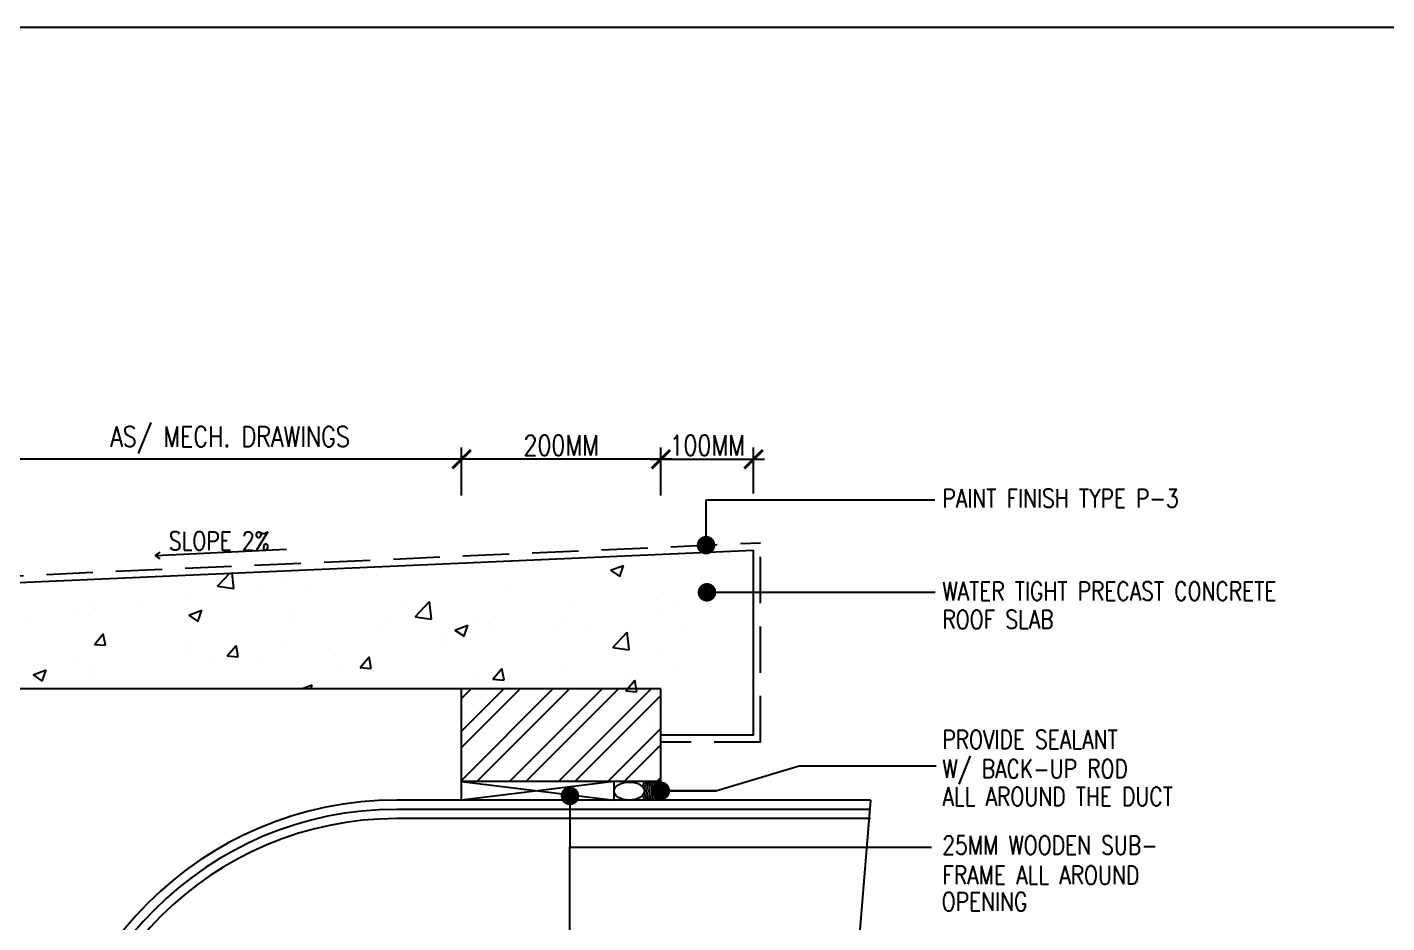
# Model space of a CAD drawing. Header units: centimetres. Extents: x -3657 to 6, y 3 to 2878.
# Drawn here: x -1580 to -846, y 913 to 1396 of the extents above; entities that cross this region are included whole.
import ezdxf

# ---------------------------------------------------------------- set-up
doc = ezdxf.new("R2010")
doc.units = ezdxf.units.CM
doc.header["$LTSCALE"] = 100
doc.header["$MEASUREMENT"] = 0
doc.linetypes.add('HIDDEN', pattern=[0.375, 0.25, -0.125])
for name, color, linetype in [('A-DIM', 13, 'Continuous'), ('FLOOR-253', 253, 'Continuous'), ('HATCH', 8, 'Continuous'), ('TEXT', 3, 'Continuous')]:
    doc.layers.add(name, color=color, linetype=linetype)
doc.styles.add('DIM', font='simplex.shx', dxfattribs={"width": 0.8})
doc.styles.add('ROMANS', font='romans')
doc.dimstyles.new('DIM-TIK-1.5-mm-MM', dxfattribs={"dimtxt": 11, "dimasz": 75, "dimexe": 6.25, "dimexo": 0, "dimgap": 2, "dimtad": 1, "dimdec": 0, "dimdsep": 46, "dimtxsty": 'DIM', "dimblk": 'ARCHTICK', "dimcen": 75, "dimdle": 6, "dimclrd": 256, "dimclre": 256, "dimclrt": 2, "dimadec": 4, "dimazin": 2, "dimtfac": 1, "dimtdec": 0, "dimtmove": 2, "dimatfit": 3, "dimfxl": 1, "dimtolj": 1, "dimtzin": 0, "dimarcsym": 0})
doc.dimstyles.new('DIM10', dxfattribs={"dimtxt": 0.1, "dimasz": 0.075, "dimexe": 0.05, "dimexo": 0.05, "dimgap": 0.035, "dimtad": 1, "dimdec": 1, "dimlfac": 200, "dimdsep": 46, "dimtxsty": 'DIM', "dimblk": 'ARCHTICK', "dimcen": 0.09, "dimdle": 0.05, "dimclrd": 11, "dimclre": 11, "dimclrt": 4, "dimadec": 0, "dimazin": 0, "dimtfac": 100, "dimtdec": 1, "dimtix": 1, "dimtmove": 2, "dimatfit": 3, "dimldrblk": 'DOT', "dimfxl": 1, "dimtolj": 1, "dimtzin": 0, "dimarcsym": 0})

# ---------------------------------------------------------------- blocks, each defined once
blk = doc.blocks.new('_ARCHTICK')
at = {"color": 0, "linetype": 'ByBlock', "const_width": 0.15}
blk.add_lwpolyline([(-0.5, -0.5), (0.5, 0.5)], dxfattribs=at)
blk = doc.blocks.new('*D29')
at = {"layer": 'A-DIM', "color": 1, "lineweight": -2, "transparency": 16777216}
for p, q in [((-1595.593871665267, 1143.660381536477), (-1595.593871665267, 1169.479118236355)), ((-1345.593871665267, 1143.660381536477), (-1345.593871665267, 1169.479118236355)), ((-1339.593871665267, 1163.229118236355), (-1601.593871665267, 1163.229118236355))]:
    blk.add_line(p, q, dxfattribs=at)
at = {"layer": 'Defpoints', "color": 0, "transparency": 16777216}
for p in [(-1595.593871665267, 1163.229118236355), (-1595.593871665267, 1143.660381536477), (-1345.593871665267, 1143.660381536477)]:
    blk.add_point(p, dxfattribs=at)
at = {"layer": 'A-DIM', "color": 1, "lineweight": -2, "transparency": 16777216, "xscale": 10, "yscale": 10, "zscale": 10, "rotation": 180}
blk.add_blockref('_ARCHTICK', (-1595.593871665267, 1163.229118236355), dxfattribs=at)
at = {"layer": 'A-DIM', "color": 1, "lineweight": -2, "transparency": 16777216, "xscale": 10, "yscale": 10, "zscale": 10}
blk.add_blockref('_ARCHTICK', (-1345.593871665267, 1163.229118236355), dxfattribs=at)
at = {"layer": 'A-DIM', "color": 2, "transparency": 16777216, "insert": (-1470.593871665267, 1173.610070617307), "char_height": 11, "attachment_point": 5, "style": 'DIM'}
blk.add_mtext('\\A1;AS/ MECH. DRAWINGS', dxfattribs=at)
blk = doc.blocks.new('*X7')
at = {"color": 0}
for p, q in [((5.581136806361719, -41.9430128454955), (5.581136806361719, -41.9430128454955)), ((0.7690417366407952, -42.24415331403799), (0.9018041057428924, -42.10578639551316)), ((0.9468812700592106, -42.27173486091041), (0.9274312411428732, -42.10454308797748)), ((2.49143412807285, -42.12579460265969), (2.49143412807285, -42.12579460265969)), ((2.529611840204152, -42.06356510589539), (2.529611840204152, -42.06356510589539)), ((5.013708759003133, -42.0746931485676), (5.153745822977714, -42.0209379561358)), ((5.0137087536808, -42.0746931350339), (5.113193262387405, -42.14179628345039)), ((5.085605852678373, -42.05285479426982), (5.085605852678373, -42.05285479426982)), ((5.113159994126841, -42.14180004133904), (5.153712642519947, -42.02094173590143)), ((0.7690417401750369, -42.24415331203959), (0.9469152482890216, -42.27173981437722)), ((1.519398795098966, -42.19160230166013), (1.519398795098966, -42.19160230166013)), ((1.733970253983258, -42.22551661351579), (1.733970253983258, -42.22551661351579)), ((3.919233513993598, -42.25306475893446), (3.919233513993598, -42.25306475893446)), ((-2.711976389273541, -42.3752125432977), (-2.711976389273541, -42.3752125432977)), ((-2.415253752555604, -42.39940451345087), (-2.275216688581024, -42.34564932101907)), ((-2.415253760244988, -42.39940450032564), (-2.315769251538383, -42.46650764874214)), ((-2.315802702259951, -42.46650559450728), (-2.275250053866846, -42.34564728906966)), ((-1.644331516928722, -42.42032228676646), (-1.644331516928722, -42.42032228676646)), ((0.4925253298476564, -42.33242348743406), (0.4925253298476564, -42.33242348743406)), ((1.233290598989484, -42.29143234058693), (1.233290598989484, -42.29143234058693)), ((2.903523833892089, -42.57519134269603), (3.059300824754506, -42.41283824257826)), ((3.081363069524501, -42.60277422283357), (3.059266700591655, -42.41283460304414)), ((5.581152405281738, -42.31054182481027), (5.581152405281738, -42.31054182481027)), ((5.749640089052387, -42.41639955072048), (5.749640089052387, -42.41639955072048)), ((-4.162798203225917, -42.46120694172724), (-4.162798203225917, -42.46120694172724)), ((-3.428585556405713, -42.62310960007964), (-3.332167414952732, -42.5082029336118)), ((-3.309075407027157, -42.63356544485629), (-3.332200530728674, -42.50820007508165)), ((-0.787274028490341, -42.5574447203314), (-0.787274028490341, -42.5574447203314)), ((-0.5766866445839172, -42.46543203023522), (-0.5766866445839172, -42.46543203023522)), ((-0.546248435508015, -42.48237609464314), (-0.546248435508015, -42.48237609464314)), ((-0.0298101544007499, -42.45772270947528), (-0.0298101544007499, -42.45772270947528)), ((0.4590051193762802, -42.5595799856), (0.5990421833508605, -42.50582479316821)), ((0.4590051125566934, -42.55957997222769), (0.5584896212632985, -42.62668312064419)), ((0.4909582277609012, -42.51054177370398), (0.4909582277609012, -42.51054177370398)), ((0.5584560173519555, -42.62668331463311), (0.5990086657450606, -42.50582500919549)), ((1.558603100105731, -42.55565151717274), (1.558603100105731, -42.55565151717274)), ((2.752861175308826, -42.45327472359909), (2.752861175308826, -42.45327472359909)), ((4.570939360176547, -42.43857902057501), (4.570939360176547, -42.43857902057501)), ((5.564836121604954, -42.49198842922), (5.564836121604954, -42.49198842922)), ((-3.428585572462898, -42.62310959814766), (-3.309042208691888, -42.63356828727738)), ((-1.994065191204206, -42.74861387004484), (-1.897647049751224, -42.633707203577)), ((-1.874555151199247, -42.75907084130015), (-1.897680274900763, -42.6337054715255)), ((-1.556461480613205, -42.61041329040787), (-1.556461480613205, -42.61041329040787)), ((-1.287953683484115, -42.62336044740253), (-1.287953683484115, -42.62336044740253)), ((1.586488836624057, -42.65348468826372), (1.586488836624057, -42.65348468826372)), ((2.626247972450537, -42.6007612606415), (2.626247972450537, -42.6007612606415)), ((2.903523837542852, -42.57519134009119), (3.081397345656836, -42.60277784242883)), ((3.33326399130817, -42.71975545774913), (3.47330105528275, -42.66600026531734)), ((3.333263985358377, -42.71975544412972), (3.432748494064982, -42.78685859254622)), ((3.43271473696386, -42.78686103475894), (3.473267385356965, -42.66600272932134)), ((3.544065894925246, -42.57940020634894), (3.544065894925246, -42.57940020634894)), ((3.693892844795355, -42.64587100411026), (3.693892844795355, -42.64587100411026)), ((3.729075461572561, -42.68241193046494), (3.729075461572561, -42.68241193046494)), ((4.398463782920177, -42.69219839388464), (4.398463782920177, -42.69219839388464)), ((4.486539335662152, -42.58268991960882), (4.486539335662152, -42.58268991960882)), ((4.761537717140173, -42.690980747579), (4.761537717140173, -42.690980747579)), ((-2.583334945864507, -42.75123447618181), (-2.583334945864507, -42.75123447618181)), ((-2.551054436874349, -42.78965081629087), (-2.551054436874349, -42.78965081629087)), ((-1.994065207210784, -42.74861386770429), (-1.874521843439775, -42.75907255683401)), ((-0.5595448260026998, -42.87411814001003), (-0.4631266845497188, -42.75921147354218)), ((-0.4400348953713371, -42.88457623774401), (-0.463160019072854, -42.75921086796937)), ((0.4201164979392822, -42.85369465292835), (0.4201164979392822, -42.85369465292835)), ((1.495079084464381, -42.85739000932275), (1.495079084464381, -42.85739000932275)), ((2.505292129569567, -42.729352813558), (2.505292129569567, -42.729352813558)), ((3.228395806578787, -42.74832765753607), (3.228395806578787, -42.74832765753607)), ((5.038005931143377, -42.90622937135407), (5.193782922005794, -42.7438762712363)), ((5.215844868989791, -42.93381358475673), (5.193748500056946, -42.74387396496729)), ((5.829182589485004, -42.73609049104779), (5.829182589485004, -42.73609049104779)), ((-4.095698520250567, -43.04446682263241), (-3.955661456275987, -42.99071163020061)), ((-3.996247959422928, -43.11156658792716), (-3.955695311029824, -42.99070828248956)), ((-3.809197965957714, -42.95528855421813), (-3.809197965957714, -42.95528855421813)), ((-3.62210871122018, -42.90118708339087), (-3.62210871122018, -42.90118708339087)), ((-3.30851831096394, -42.889372827147), (-3.30851831096394, -42.889372827147)), ((-0.559544841958671, -42.87411813726092), (-0.4400014781876617, -42.88457682639064)), ((0.4682056192130794, -42.99821119509669), (0.4682056192130794, -42.99821119509669)), ((0.8749755391988108, -42.99962240997522), (0.9713936806517915, -42.88471574350738)), ((0.8749755232934425, -42.99962240681755), (0.994518887064452, -43.01008109594728)), ((0.9944853604565731, -43.01008163418787), (0.9713602367550559, -42.88471626441322)), ((1.207831179098961, -43.01434003728053), (1.207831179098961, -43.01434003728053)), ((1.965295053188552, -42.91461802642442), (1.965295053188552, -42.91461802642442)), ((2.309495904400316, -43.12512667994041), (2.405914045853297, -43.01022001347257)), ((2.429005616284483, -43.13558703063173), (2.405880492582966, -43.01022166085708)), ((3.232091444235409, -42.89240835854928), (3.232091444235409, -42.89240835854928)), ((5.038005934910667, -42.90622936814279), (5.215879443024652, -42.93381587048043)), ((5.556832694647162, -42.97632953247289), (5.556832694647162, -42.97632953247289)), ((-4.095698528567412, -43.04446680942147), (-3.996214019860806, -43.11156995783797)), ((-1.221439648318683, -43.20464229478154), (-1.081402584344102, -43.15088710234975)), ((-1.121989239811025, -43.27174430805301), (-1.08143659141792, -43.1508860026154)), ((-0.7462558407454929, -43.05390461759301), (-0.7462558407454929, -43.05390461759301)), ((-0.570568146142599, -43.14816380230575), (-0.570568146142599, -43.14816380230575)), ((0.7071515241051874, -43.08025576435166), (0.7071515241051874, -43.08025576435166)), ((2.065719105550638, -43.0926183232139), (2.065719105550638, -43.0926183232139)), ((2.309495888545556, -43.12512667637418), (2.429039252316565, -43.1355853655039)), ((3.744016269601821, -43.25063094990561), (3.840434411054802, -43.13572428343775)), ((3.863525872112392, -43.26109242707557), (3.840400748410875, -43.13572705730093)), ((4.546619649541968, -43.10436672823763), (4.546619649541968, -43.10436672823763)), ((5.724180669161866, -43.13930724741407), (5.724180669161866, -43.13930724741407)), ((-1.912628179430258, -43.25411458225764), (-1.912628179430258, -43.25411458225764)), ((-1.580781191247785, -43.2762009980705), (-1.580781191247785, -43.2762009980705)), ((-1.221439655765727, -43.20464228132353), (-1.121955147059122, -43.27174542974002)), ((-0.555949229285047, -43.24654613324002), (-0.555949229285047, -43.24654613324002)), ((0.8993467668658627, -43.29282828787854), (0.8993467668658627, -43.29282828787854)), ((3.519746184290661, -43.24518791401157), (3.519746184290661, -43.24518791401157)), ((3.744016253797669, -43.25063094593082), (3.863559617568679, -43.26108963506053)), ((5.178536634803334, -43.37613521987079), (5.274954776256315, -43.26122855340294)), ((5.22350101416809, -43.20522297448521), (5.22350101416809, -43.20522297448521)), ((5.298046127940302, -43.38659782351943), (5.274921004238785, -43.26123245374478)), ((-4.169090713475327, -43.35209350216935), (-4.169090713475327, -43.35209350216935)), ((-1.313413103374638, -43.34626814409614), (-1.313413103374638, -43.34626814409614)), ((1.676718353791883, -43.35564375038646), (1.792856287587787, -43.31106257449888)), ((1.777863800093117, -43.35564375038646), (1.792822128193987, -43.31106372274124)), ((5.162283103855467, -43.39210984897446), (5.162283103855467, -43.39210984897446)), ((5.178536619049784, -43.37613521548742), (5.298079982820793, -43.38659390461714)), ((-3.646428421854762, -43.5669747910535), (-3.646428421854762, -43.5669747910535)), ((-4.245372856799806, -43.6545345115869), (-4.245372856799806, -43.6545345115869)), ((-3.834657385848236, -43.67819625091172), (-3.834657385848236, -43.67819625091172)), ((-3.747394990568884, -43.62074330634277), (-3.747394990568884, -43.62074330634277)), ((5.532512984012583, -43.64211724013551), (5.532512984012583, -43.64211724013551)), ((5.439713137628031, -43.75808119338818), (5.439713137628031, -43.75808119338818)), ((5.955505468367154, -43.82840866032267), (5.955505468367154, -43.82840866032267))]:
    blk.add_line(p, q, dxfattribs=at)
blk = doc.blocks.new('ARO')
at = {"color": 12}
blk.add_lwpolyline([(-2.700000000000045, 4.049999999999954), (0, 0), (2.700000000000045, 4.049999999999954)], dxfattribs=at)
blk = doc.blocks.new('*D27')
at = {"layer": 'A-DIM', "color": 1, "lineweight": -2, "transparency": 16777216}
for p, q in [((-1345.593871665267, 1143.660381536477), (-1345.593871665267, 1169.479118236355)), ((-1237.943062605416, 1143.660381536477), (-1237.943062605416, 1169.479118236355)), ((-1231.943062605416, 1163.229118236355), (-1351.593871665267, 1163.229118236355))]:
    blk.add_line(p, q, dxfattribs=at)
at = {"layer": 'Defpoints', "color": 0, "transparency": 16777216}
for p in [(-1345.593871665267, 1163.229118236355), (-1345.593871665267, 1143.660381536477), (-1237.943062605416, 1143.660381536477)]:
    blk.add_point(p, dxfattribs=at)
at = {"layer": 'A-DIM', "color": 1, "lineweight": -2, "transparency": 16777216, "xscale": 10, "yscale": 10, "zscale": 10, "rotation": 180}
blk.add_blockref('_ARCHTICK', (-1345.593871665267, 1163.229118236355), dxfattribs=at)
at = {"layer": 'A-DIM', "color": 1, "lineweight": -2, "transparency": 16777216, "xscale": 10, "yscale": 10, "zscale": 10}
blk.add_blockref('_ARCHTICK', (-1237.943062605416, 1163.229118236355), dxfattribs=at)
at = {"layer": 'A-DIM', "color": 2, "transparency": 16777216, "insert": (-1291.768467135342, 1170.729118236355), "char_height": 11, "attachment_point": 5, "style": 'DIM'}
blk.add_mtext('\\A1;200MM', dxfattribs=at)
blk = doc.blocks.new('*D28')
at = {"layer": 'A-DIM', "color": 1, "lineweight": -2, "transparency": 16777216}
for p, q in [((-1237.943062605416, 1144.782290096642), (-1237.943062605416, 1169.479118236355)), ((-1187.943062605416, 1144.782290096642), (-1187.943062605416, 1169.479118236355)), ((-1243.943062605416, 1163.229118236355), (-1181.943062605416, 1163.229118236355))]:
    blk.add_line(p, q, dxfattribs=at)
at = {"layer": 'Defpoints', "color": 0, "transparency": 16777216}
for p in [(-1187.943062605416, 1163.229118236355), (-1237.943062605416, 1144.782290096642), (-1187.943062605416, 1144.782290096642)]:
    blk.add_point(p, dxfattribs=at)
at = {"layer": 'A-DIM', "color": 1, "lineweight": -2, "transparency": 16777216, "xscale": 10, "yscale": 10, "zscale": 10, "rotation": 180}
blk.add_blockref('_ARCHTICK', (-1237.943062605416, 1163.229118236355), dxfattribs=at)
at = {"layer": 'A-DIM', "color": 1, "lineweight": -2, "transparency": 16777216, "xscale": 10, "yscale": 10, "zscale": 10}
blk.add_blockref('_ARCHTICK', (-1187.943062605416, 1163.229118236355), dxfattribs=at)
at = {"layer": 'A-DIM', "color": 2, "transparency": 16777216, "insert": (-1212.943062605416, 1170.729118236355), "char_height": 11, "attachment_point": 5, "style": 'DIM'}
blk.add_mtext('\\A1;100MM', dxfattribs=at)
blk = doc.blocks.new('_DOT')
at = {"color": 0, "linetype": 'ByBlock'}
blk.add_line((-0.5, 0), (-1, 0), dxfattribs=at)
at = {"color": 0, "linetype": 'ByBlock', "const_width": 0.5}
blk.add_lwpolyline([(-0.25, 0, 1), (0.25, 0, 1)], format="xyb", close=True, dxfattribs=at)

msp = doc.modelspace()

# ---------------------------------------------------------------- hatches: boundary and pattern name
at = {"layer": 'HATCH'}
h = msp.add_hatch(dxfattribs=at)
h.set_pattern_fill('ANSI32', color=256, scale=50, style=0)
h.set_pattern_definition([(44.99999999999999, (-18891.35594575209, -5074.31961083376), (-13.25825214724776, 13.25825214724777), []), (44.99999999999999, (-18882.51711099882, -5074.31961083376), (-13.25825214724776, 13.25825214724777), [])])
h.paths.add_polyline_path([(-1237.943062605416, 989.1727472958296), (-1237.943062605416, 1014.172747295828), (-1237.943062605416, 1021.387326060807), (-1237.943062605416, 1039.17274729583), (-1345.593871665267, 1039.17274729583), (-1345.593871665267, 989.1727472958296)])

# ---------------------------------------------------------------- linework, layer by layer
msp.add_line((-3656.838569975618, 1396.458991753148), (5.842698849441149, 1396.458991753148))
at = {"color": 4, "linetype": 'HIDDEN'}
for p, q in [((-1756.994680757714, 1092.745225668199), (-1184.193062596103, 1118.109090234514)), ((-1184.193062596103, 1010.422747298158), (-1184.193062596103, 1118.109090234514)), ((-1184.193062596103, 1010.422747298158), (-1237.943062605416, 1010.422747298158))]:
    msp.add_line(p, q, dxfattribs=at)
at = {"color": 2}
for p, q in [((-1753.244680748401, 1089.17274729583), (-1187.943062605416, 1114.17274729583)), ((-1187.943062605416, 1014.172747295828), (-1187.943062605416, 1114.17274729583)), ((-1345.593871665267, 1039.17274729583), (-1703.244680748401, 1039.17274729583)), ((-1237.943062605416, 1039.17274729583), (-1345.593871665267, 1039.17274729583)), ((-1237.943062605416, 1021.387326060807), (-1237.943062605416, 1039.17274729583)), ((-1237.943062605416, 1014.172747295828), (-1237.943062605416, 1021.387326060807)), ((-1187.943062605416, 1014.172747295828), (-1237.943062605416, 1014.172747295828))]:
    msp.add_line(p, q, dxfattribs=at)
at = {"color": 7}
for p, q in [((-1345.593871665267, 989.1727472958296), (-1345.593871665267, 1039.17274729583)), ((-1237.943062605416, 989.1727472958296), (-1237.943062605416, 1014.172747295828)), ((-1345.593871665267, 979.1727472981579), (-1380.59387167458, 979.1727472981579)), ((-1124.874801724298, 979.1727472981579), (-1237.943062605416, 979.1727472981579)), ((-1124.874801724298, 974.1727472964117), (-1380.59387167458, 974.1727472964117)), ((-1124.874801724298, 969.1727472975758), (-1380.59387167458, 969.1727472975758))]:
    msp.add_line(p, q, dxfattribs=at)
at = {"color": 4}
for p, q in [((-1345.593871665267, 979.1727472981579), (-1345.593871665267, 989.1727472958296)), ((-1237.943062605416, 989.1727472958296), (-1345.593871665267, 989.1727472958296)), ((-1345.593871665267, 989.1727472958296), (-1263.237327570176, 979.1727472981579)), ((-1263.237327570176, 989.1727472958296), (-1345.593871665267, 979.1727472981579)), ((-1263.237327570176, 979.1727472981579), (-1263.237327570176, 989.1727472958296)), ((-1237.943062605416, 979.1727472981579), (-1345.593871665267, 979.1727472981579)), ((-1124.874801724298, 979.1727472981579), (-1141.12934388694, 779.1727472981561))]:
    msp.add_line(p, q, dxfattribs=at)
at = {"color": 12}
msp.add_line((-1208.369171177117, 984.172302549719), (-1237.943062605416, 984.172302549719), dxfattribs=at)
for centre, start, end in [((-1237.731208186677, 984.1727472969937), 151.1948360058447, 167.7785372329815), ((-1236.519907112313, 984.1727472969937), 151.1948360058447, 208.8051639941553), ((-1235.28830036529, 984.1727472969937), 151.1948360058447, 208.8051639941553), ((-1234.072084887965, 984.1727472969937), 151.1948360058447, 208.8051639941553), ((-1232.763953879556, 984.1727472969937), 151.1948360058447, 208.8051639941553), ((-1231.461061304515, 984.1727472969937), 151.1948360058447, 208.8051639941553), ((-1229.913888755334, 984.1727472969937), 151.1948360058447, 208.8051639941553), ((-1228.850037744349, 984.1727472969937), 151.1948360058447, 208.8051639941553), ((-1237.731208186677, 984.1727472969937), 193.4215362637999, 208.8051639941553)]:
    msp.add_arc(centre, 10.37704683113339, start, end, dxfattribs=at)
at = {"color": 7}
for radius in [190, 185, 180]:
    msp.add_arc((-1380.59387167458, 789.1727472958296), radius, 90, 180, dxfattribs=at)
at = {"color": 12}
msp.add_ellipse((-1255.056338058865, 984.0400653262745), major_axis=(8.180989516270639, 0), ratio=0.5949546840246375, dxfattribs=at)
at = {"layer": 'FLOOR-253'}
msp.add_lwpolyline([(-1208.369171177117, 984.172302549719), (-1163.370593707157, 997.676882905665), (-1089.387472579336, 997.676882905665)], dxfattribs=at)
at = {"layer": 'TEXT', "linetype": 'Continuous'}
msp.add_line((-1510.856393561779, 1111.213355303058), (-1440.145022212608, 1114.643936969238), dxfattribs=at)

# ---------------------------------------------------------------- block references
at = {"layer": 'HATCH', "xscale": 50, "yscale": 50, "zscale": 50}
msp.add_blockref('*X7', (-1515.831087483173, 3206.95493481589), dxfattribs=at)
at = {"layer": 'TEXT', "linetype": 'Continuous', "xscale": -0.64627410611138, "yscale": 0.64627410611138, "zscale": 0.6462741075, "rotation": 270}
msp.add_blockref('ARO', (-1510.856393561779, 1111.213355303058), dxfattribs=at)

# ---------------------------------------------------------------- texts
at = {"layer": 'TEXT', "linetype": 'Continuous', "style": 'ROMANS', "width": 0.8}
for s, p in [('PAINT FINISH TYPE P-3', (-1085.991690959861, 1137.102619358935)), ('SLOPE 2%', (-1503.626934625288, 1114.08474273457)), ('WATER TIGHT PRECAST CONCRETE', (-1085.991690959861, 1086.970798951821)), ('ROOF SLAB ', (-1085.991690959861, 1071.727492539224)), ('PROVIDE SEALANT', (-1085.991690959861, 1006.863659170352)), ('W/ BACK-UP ROD', (-1085.991690959861, 991.1072353553168)), ('ALL AROUND THE DUCT', (-1085.991690959861, 976.0600023972925)), ('25MM WOODEN SUB-', (-1085.991690959861, 949.8301359400043)), ('FRAME ALL AROUND', (-1085.991690959861, 933.6927910376248)), ('OPENING', (-1086.398429027839, 919.321289441446))]:
    msp.add_text(s, height=10, dxfattribs=at).set_placement(p)

# ---------------------------------------------------------------- dimensions: what is measured, and where the dimension line sits
at = {"layer": 'A-DIM', "color": 1}
for base, p1, p2, text, picture, middle in [((-1595.593871665267, 1163.229118236355), (-1345.593871665267, 1143.660381536477), (-1595.593871665267, 1143.660381536477), 'AS/ MECH. DRAWINGS', '*D29', (-1470.593871665267, 1173.610070617307)), ((-1345.593871665267, 1163.229118236355), (-1237.943062605416, 1143.660381536477), (-1345.593871665267, 1143.660381536477), '200MM', '*D27', (-1291.768467135342, 1170.729118236355)), ((-1187.943062605416, 1163.229118236355), (-1237.943062605416, 1144.782290096642), (-1187.943062605416, 1144.782290096642), '100MM', '*D28', (-1212.943062605416, 1170.729118236355))]:
    dim = msp.add_linear_dim(base=base, p1=p1, p2=p2, text=text, dimstyle='DIM-TIK-1.5-mm-MM', override={"dimasz": 10, "dimlfac": 0.5, "dimclrd": 1, "dimclre": 1}, dxfattribs=at)
    dim.commit()
    dim.dimension.update_dxf_attribs({"geometry": picture, "text_midpoint": middle})

# ---------------------------------------------------------------- leaders
at = {"layer": 'FLOOR-253'}
for points in [[(-1213.578300172241, 1116.80790119716), (-1213.459614384999, 1141.323725071282), (-1090.067500771471, 1141.323725071282)], [(-1213.10116793037, 1091.350047640748), (-1089.966344900626, 1091.350047640748)], [(-1237.943062605416, 984.172302549719), (-1208.369171177117, 984.172302549719), (-1163.370593707157, 997.676882905665)], [(-1287.050202046601, 981.4118052116951), (-1287.050202046601, 953.7120034638915), (-1091.913034510877, 953.7120034638915)], [(-1287.050202046601, 773.8238268427226), (-1287.050202046601, 953.7120034638915)]]:
    msp.add_leader(points, dimstyle='DIM10', override={"dimasz": 10, "dimtad": 0}, dxfattribs=at)

doc.saveas('drawing.dxf')
